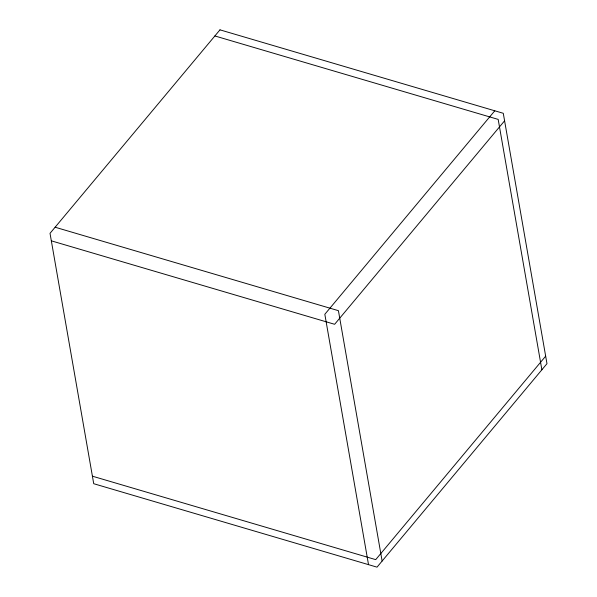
<?xml version="1.0" encoding="UTF-8"?>
<svg xmlns="http://www.w3.org/2000/svg" width="597" height="597" viewBox="0 0 597 597"><rect width="100%" height="100%" fill="white"/><g stroke="black" fill="none" stroke-linecap="round" stroke-linejoin="round"><path stroke-width="0.9" d="M494.779 110.796L324.828 314.276L368.521 564.65M504.592 120.81L334.633 324.29L51.335 240.837M545.665 356.163L375.714 559.635L92.408 476.19M214.875 35.954L498.182 119.4L541.875 369.774M55.125 227.226L338.424 310.671L382.125 561.046M219.98 29.85L50.021 233.33L93.722 483.704L377.02 567.15L546.979 363.67L503.278 113.296L219.98 29.85"/></g></svg>
